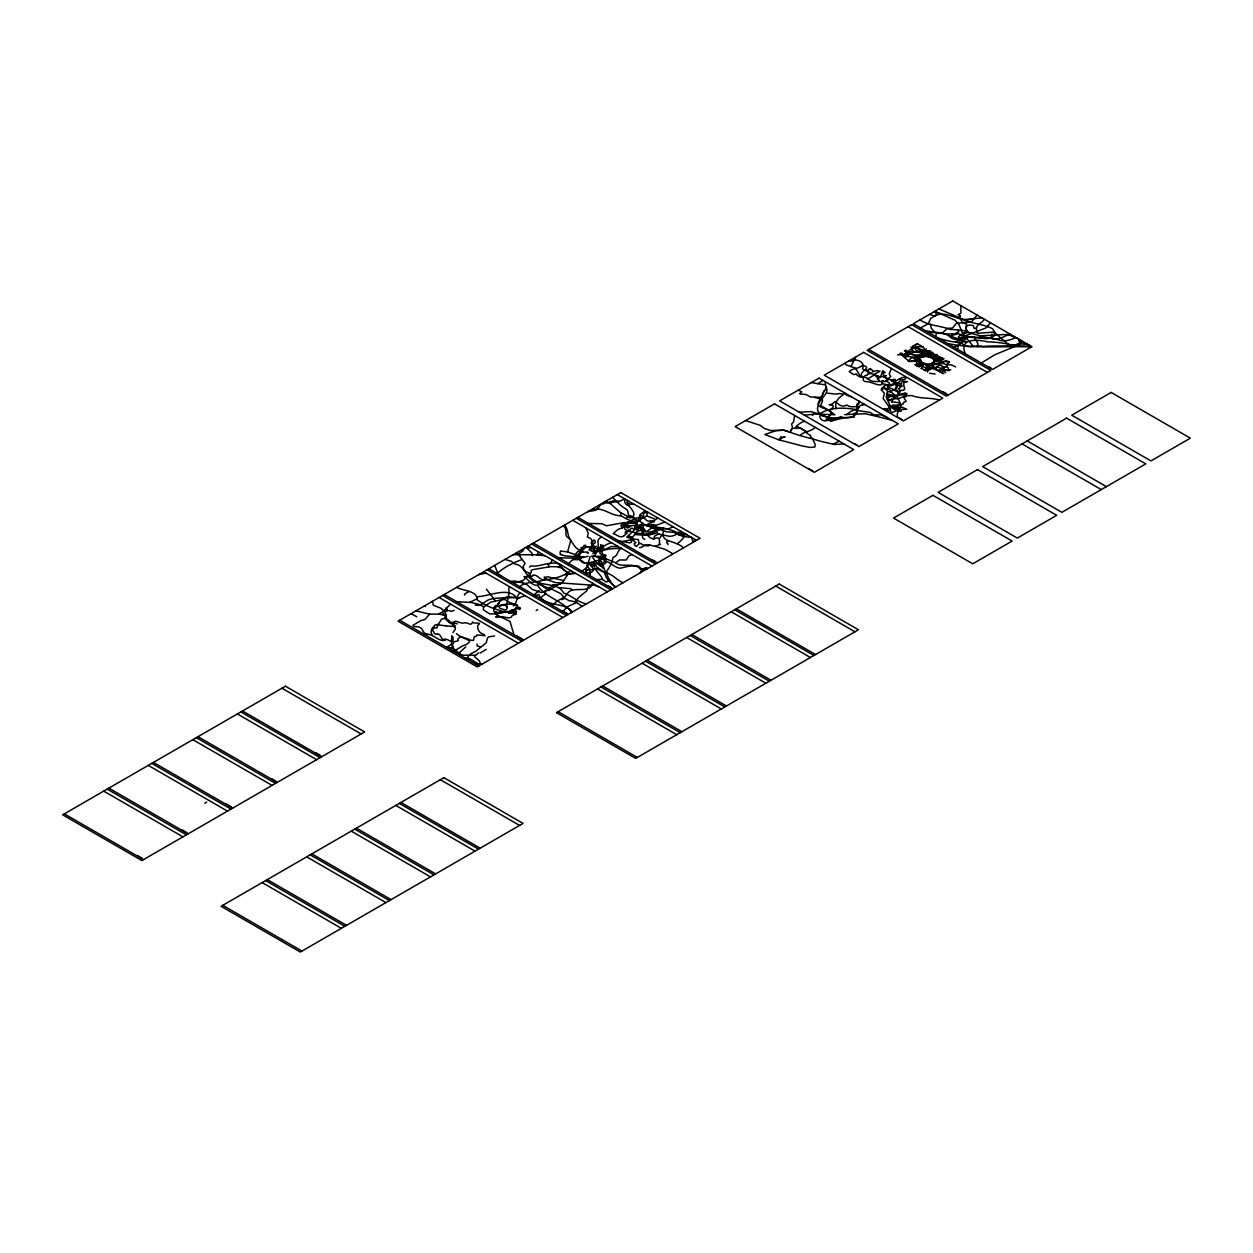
<?xml version="1.0" encoding="UTF-8"?>
<svg xmlns="http://www.w3.org/2000/svg" width="1253" height="1253" viewBox="0 0 1253 1253"><rect width="100%" height="100%" fill="white"/><g stroke="black" fill="none" stroke-linecap="round" stroke-linejoin="round"><path stroke-width="1.5" d="M648.052 535.297C648.584 537.521 651.544 538.445 653.659 539.072C660.127 535.423 659.642 540.466 659.391 543.912L660.394 544.335L655.037 546.292L648.6 544.804L643.353 545.102L640.675 543.442L638.905 543.708L636.649 546.386L635.443 545.76M923.383 356.525C933.203 353.456 940.157 364.78 927.095 364.576A10.979 6.343 0 0 1 925.575 364.419C904.055 354.756 937.542 354.192 934.158 361.036A5.529 3.195 0 0 0 935.349 360.034L928.395 356.369M929.71 351.028C929.115 357.825 907.25 356.463 905.903 349.963M943.869 373.754C936.978 370.904 933.156 365.876 929.068 364.623M595.253 546.997C592.669 545.478 591.385 552.401 589.897 548.094M645.076 510.613L644.324 512.978L641.207 513.526L639.578 515.187L640.142 517.364L635.13 518.382L626.719 523.19M601.487 561.783L599.153 560.811M591.212 564.179C587.892 563.709 593.969 570.569 591.526 562.44M943.634 358.656L942.256 358.891L942.131 357.794M585.59 527.701L588.221 532.995L587.375 537.067C594.846 539.088 590.883 543.41 591.056 543.113C593.045 543.457 592.497 540.92 593.891 540.184M591.244 563.709L591.839 562.425L586.545 563.051M936.398 364.717L936.21 363.48L932.42 362.837M693.003 542.361L691.734 537.553M587.782 546.888C586.921 546.496 581.016 550.709 580.875 547.592C581.799 548.219 586.263 545.4 583.914 545.65C587.469 543.896 584.337 547.451 586.686 546.919C589.161 545.916 596.632 548.485 592.747 546.512C592.685 544.773 592.246 541.421 592.45 544.789M467.479 659.36L467.917 656.776L470.674 653.847L475.827 651.278L484.833 643.932C488.09 642.883 485.444 636.352 490.268 636.602L494.622 635.96M477.017 597.885C475.075 590.492 462.858 590.805 456.672 587.359M590.163 556.583L585.856 570.287A6.03 3.477 0 0 1 585.558 571.619L586.326 573.639M627.941 522.062L624.025 525.446L624.636 529.079A8.708 5.028 0 0 0 625.92 529.862C636.399 533.731 651.513 537.318 659.72 528.312L660.143 527.701M659.736 538.226C663.401 531.789 662.32 537.913 666.518 539.98C672.344 542.345 679.126 543.598 683.574 547.812M922.819 346.642C928.301 352.077 919.216 353.064 924.636 356.541M451.816 635.616L451.456 644.371L452.521 646.955L450.782 649.712M639.171 521.044L637.793 519.917L646.172 525.68C649.915 523.472 651.544 527.873 654.536 527.45L666.173 531.758L673.472 532.29L682.932 536.488L691.531 537.443M898.84 411.047L895.942 410.937L890.93 412.957L889.677 404.829L886.247 397.201L887.484 391.171L883.725 386.457M635.24 545.588L634.096 543.771L635.882 542.643L633.235 540.309C632.671 536.582 630.384 537.819 631.575 542.251L629.445 542.878L618.136 540.56M939.64 370.7L941.442 369.948L945.843 372.611M916.554 359.407C917.619 354.38 908.911 354.38 904.917 350.542M926.014 364.404L927.987 364.874L927.659 366.221M649.962 545.102L648.349 545.635M908.206 360.942L911.495 357.904L917.869 357.951M937.416 355.069C939.546 357.716 933.579 355.93 932.608 358.468M680.755 531.209L678.672 535.015M640.158 526.84C639.312 529.643 635.13 530.285 634.644 526.824L635.13 526.135C640.549 522.282 634.284 516.205 628.63 515.375L627.534 510.284L620.533 505.351L612.592 497.347M825.007 381.554L826.15 388.054L824.082 391.234C819.149 403.466 811.928 405.346 828.75 409.809L829.956 409.982M962.805 341.317L967.034 338.091L963.432 335.193L959.673 335.506L958.294 337.167L962.805 341.317L958.106 346.016L957.652 349.258M859.104 401.242L859.339 402.37L856.958 404.312C859.903 415.839 851.742 419.269 840.497 416.998M548.971 566.842L548.125 564.445L550.412 563.458L552.385 559.981M849.283 360.692L851.382 361.177C855.47 358.421 863.207 360.958 863.254 366.189L862.456 368.915L873.717 374.506L880.045 371.201L876.552 370.575L872.621 371.796L872.824 370.402L870.115 369.4L870.819 368.523L868.642 369.384A14.112 8.145 0 0 0 868.564 370.355C861.829 369.463 870.976 371.969 868 372.595C876.38 374.349 866.528 372.799 867.06 375.383C863.442 374.224 860.341 382.447 867.233 381.679C872.902 382.024 883.898 389.432 882.253 380.693C885.605 380.176 880.655 381.648 882.331 383.496C883.819 384.217 888.8 385.36 891.729 384.452C895.269 382.854 900.703 383.371 900.374 379.487C907.203 380.896 907.595 375.414 901.518 377.936C897.665 378.766 895.253 383.23 891.917 381.382L895.284 379.502L893.201 379.33L891.76 380.614L889.097 378.829L887.422 380.113L887.531 379.017L884.179 377.09L886.466 375.649L883.772 375.461L882.645 372.799L885.135 372.627L882.739 370.684L880.624 376.761L877.319 379.158L878.525 377.372L882.519 376.401L891.588 380.254L900.093 386.519L902.348 386.049L901.674 385.172L899.67 385.11L900.766 387.224L898.213 388.916L900.343 390.45L903.773 390.216L904.619 388.9M938.983 308.943L959.438 317.682L962.805 322.82L966.768 324.182L965.922 327.268L966.643 330.98L957.558 329.852L958.811 331.747L957.151 332.562L957.292 333.956L949.054 336.149L952.155 338.514L959.5 340.675L967.097 336.994L986.283 338.686A3.884 2.24 0 0 0 987.834 338.592C991.796 337.777 997.419 335.82 993.394 332.139L977.371 333.267L976.04 328.161L973.973 328.302L973.33 325.592C962.508 322.694 965.327 333.737 972.516 333.298M516.267 613.923C513.949 615.129 514.106 614.44 512.195 615.662C510.316 620.987 502.453 614.55 497.441 617.384L495.608 616.946L498.553 615.803L496.172 613.813L489.798 613.939L483.376 609.851L483.47 606.671L478.411 604.181L470.862 602.458L456.734 601.706M644.277 524.929C645.295 525.806 689.73 530.489 673.206 535.767L669.995 536.425L662.868 534.937M624.417 498.694C616.821 504.708 606.452 499.665 599.858 505.554C598.323 507.136 598.871 509.298 596.898 508.843M429.607 614.111L424.798 619.593L420.82 620.58L412.957 625.372L413.725 626.484L418.58 626.845C423.859 628.239 421.603 633.329 427.68 634.316C434.274 634.598 438.597 641.881 445.441 640.283M940.157 370.027L938.278 370.277A18.544 10.713 0 0 0 937.542 370.23L936.257 369.98M639.563 521.091L643.603 516.236L643.462 513.573M604.369 502.093L609.804 503.158L620.141 512.32L627.863 516.549L629.492 515.766M638.513 519.932L639.359 517.771C644.512 519.494 648.49 515.359 647.002 511.725M913.327 345.687C918.136 345.515 922.725 353.785 923.163 353.534M936.038 312.42L936.007 315.49L930.697 318.403L928.207 323.775L920.516 327.926M844.177 392.628L846.605 395.196L851.883 397.076M662.383 534.906L663.683 531.115L662.915 528.562M913.625 347.567C898.338 357.246 904.901 354.646 918.637 351.185C923.492 351.874 931.715 349.916 933.798 355.085C936.617 358.703 941.191 358.217 941.207 362.916A2.083 1.206 0 0 0 940.392 363.73L937.197 367.16L937.683 366.424M454.839 652.061L452.411 645.076L453.414 642.632C452.897 640.894 460.556 641.677 457.878 639.453A3.414 1.973 0 0 1 457.94 638.936L460.462 636.555L467.886 639.985L473.399 640.44L474.433 636.602L476.579 636.085L476.923 634.895L485.036 635.741L483.987 634.535M477.048 644.026L477.158 646.015L480.713 646.783M495.734 612.106C492.664 613.547 492.68 603.899 498.349 605.356C497.206 603.977 501.545 597.65 505.867 599.952C509.235 603.147 511.616 602.787 517.63 605.45C510.879 603.006 499.994 603.868 494.355 608.081M520.277 592.888C515.75 595.347 518.178 602.552 513.26 605.935M911.902 348.569L910.947 347.05M991.937 334.175L990.841 338.31L967.065 336.603L960.017 339.579L942.24 333.094L925.701 330.902M589.991 575.738C591.071 572.339 589.443 566.732 585.621 571.493M858.665 400.991L858.791 403.952L856.77 405.377M1020.208 339.939C1024.061 347.034 1011.657 345.17 1007.678 343.995C1000.943 342.711 994.396 342.038 987.489 341.85C977.136 339.265 958.843 338.091 965.264 353.675M478.458 652.844L475.874 655.272L460.243 655.178M563.13 581.408L568.079 574.172L567.014 572.386A18.168 10.478 0 0 1 564.884 570.679L561.736 568.095L557.178 566.763L550.302 566.638L532.666 569.676L531.115 570.366L531.413 572.167L528.453 575.628L522.893 580.531L513.667 583.131M941.16 363.057L946.751 360.457M640.628 526.73C643.901 533.809 651.983 533.136 656.415 528.813M642.429 528.218L641.379 530.003L643.055 531.053C648.412 530.505 639.359 526.902 644.7 525.101M516.753 607.533C517.755 603.648 515.766 610.399 512.289 610.023L509.172 611.621L503.581 611.699L504.583 611.746C495.295 609.522 483.611 605.215 476.547 599.232A17.37 10.024 0 0 0 477.017 597.885M677.2 543.755C680.661 541.108 691.014 532.776 676.103 534.279M539.088 590.649L533.997 594.862M607.329 501.873L606.953 500.605M961.631 342.805C965.891 350.01 976.306 344.403 983.37 346.454C994.224 345.405 1005.172 346.627 1015.666 345.123A22.178 12.812 0 0 1 1016.528 344.371L1023.153 341.63M927.58 372.125C930.587 363.636 920.094 363.652 916.507 357.716M450.563 604.087L442.575 612.122L437.923 614.158L429.356 614.111L415.98 610.837M506.666 607.032C505.805 602.442 492.977 607.454 502.892 609.224C506.979 611.605 508.295 607.078 506.588 605.841C506.948 600.328 510.112 594.486 508.687 589.192L509.485 586.67M912.482 346.173L912.544 347.441L924.134 350.198M637.949 530.645L636.696 529.095M935.662 336.618L936.508 333.408A5.638 3.258 0 0 0 936.758 332.671M926.5 365.97L926.437 365.171M930.446 324.292L931.198 328.067L934.628 331.982M596.647 579.591L602.395 579.387L601.471 576.897C587.594 559.762 600.234 573.937 585.903 572.793M929.115 353.769L928.755 356.745M930.744 355.319L932.342 352.14M921.519 362.728C910.007 370.684 918.261 358.609 926.155 364.247A27.864 16.085 0 0 0 927.095 364.372L930.399 364.2L933.751 361.913M452.959 632.624L455.372 629.069L454.886 625.639L448.84 622.365L449.263 620.783L446.381 618.434L446.209 615.709L438.503 613.954M974.489 337.229C975.163 341.364 979.454 341.928 977.262 346.595M612.717 502.014L610.164 503.408M934.331 360.629L936.242 361.177A17.808 10.275 0 0 1 937.04 361.459L946.422 364.654L949.539 362.07M469.029 591.51L464.487 594.141L464.675 595.112M948.145 361.271L949.179 361.866M561.642 551.242L567.562 551.884L570.804 540.372C567.092 536.112 568.564 529.674 564.774 524.96M628.192 521.906C608.629 529.111 633.345 525.038 639.829 524.976L643.102 523.676M454.635 625.419L453.727 626.782L454.62 627.205M560.075 564.414C550.991 560.122 539.855 567.546 530.833 565.886L529.486 567.045M476.626 599.044L469.546 602.38M627.863 516.549L626.093 518.632L620.877 515.75C612.545 515.985 606.233 509.83 598.354 509.094M581.079 552.714L578.573 553.481L580.609 553.607M915.442 356.651C914.11 360.018 921.441 357.042 921.472 361.945M594.658 568.126C599.607 569.473 601.612 572.026 607.58 572.934A4.385 2.537 0 0 1 608.378 573.67C615.552 576.521 615.99 579.653 623.086 582.739M592.841 569.77C588.691 571.07 586.968 564.774 587.391 563.709M586.435 603.899C577.978 602.364 571.869 595.676 563.584 592.998C558.446 581.314 538.21 587.798 530.849 577.288L528.985 572.762L526.401 572.12L523.942 569.582L523.112 566.716L525.07 563.27L516.925 552.589M884.916 381.492L888.612 379.393M641.834 528.124C642.069 526.589 640.847 532.039 638.028 530.708M831.632 412.629L830.488 411.908C827.935 409.089 839.056 405.925 829.235 404.656C833.605 405.158 834.764 399.472 836.174 402.26C839.024 404.218 841.515 408.024 846.918 405.017C850.975 408.368 855.376 405.69 859.511 407.115L857.96 408.227L856.848 412.441L853.7 413.803L854.311 417.139L844.036 417.797L830.379 421.227L841.546 417.171L840.152 417.421M593.562 550.834C594.126 545.666 589.396 545.29 592.998 543.567C595.927 544.35 595.848 540.09 593.922 540.168M549.253 590.586C545.447 589.098 539.557 581.643 536.895 585.48C531.429 585.01 529.439 580.562 523.989 576.662L532.588 576.176L532.603 575.221C537.756 573.843 539.855 581.063 545.196 579.794C547.953 579.043 541.186 575.754 545.775 577.508L547.248 576.678L563.568 580.546L561.939 583.209L558.118 584.446L550.02 589.85L544.977 591.181L545.775 594.063L542.392 596.13L540.795 598.793M662.117 535.156L657.23 533.183L656.259 529.439L646.564 525.493M632.092 537.96L638.419 529.439M928.63 356.432L929.428 354.912L934.205 355.319M558.509 567.045L561.156 565.04M515.907 613.86C510.582 615.239 515.124 612.999 516.205 612.78C512.023 612.247 519.854 611.668 515.124 610.775C514.795 611.699 510.958 613.437 509.814 612.748M932.843 368.946C939.202 367.004 927.659 369.51 927.925 364.78M552.604 605.606C557.538 598.354 564.038 600.109 568.048 592.575C574.36 585.777 589.364 594.361 592.7 583.256M599.059 586.921C592.246 584.117 587.955 583.444 586.984 590.633C583.068 594.251 577.132 597.383 574.876 602.897M626.093 523.785L625.169 524.882M628.254 516.596L629.789 517.912L633.078 517.144M634.441 529.392C634.519 526.15 641.959 530.05 641.207 526.464M638.905 543.708L638.435 539.604L633.517 539.072M927.737 351.326C927.439 353.142 934.738 354.771 936.649 354.615M570.632 570.507C563.662 576.834 552.495 579.152 543.755 579.951C536.472 582.974 524.694 581.251 519.917 586.733M845.211 363.041L845.791 364.67L855.642 368.257L860.341 376.495L866.7 377.764L869.911 380.411L873.842 381.523L886.873 381.445L889.52 383.073L887.672 388.508L883.96 388.728M568.831 563.521C574.297 556.332 579.591 558.619 584.524 562.801M819.619 398.595C823.519 397.217 822.548 390.435 824.787 390.732M927.095 364.372L926.813 365.422L929.131 367.192L932.592 367.928L929.93 369.792L923.868 369.98M934.66 364.592L938.043 364.075L939.374 365.171A1.723 1.002 0 0 0 940.33 365.469L939.969 364.137M958.232 318.419L960.581 315.913L958.091 314.644L960.879 313.281L960.847 305.685M963.432 335.193L963.776 332.734L966.846 331.794M632.185 554.609L629.037 555.737L626.234 560.013L619.358 559.966L615.975 562.816L600.265 556.551L591.714 556.019L595.739 561.924L603.319 566.152L603.774 567.484L602.693 567.969L604.087 568.439L605.418 571.979M924.119 363.887L921.362 368.429M647.942 512.273L644.324 512.978M623.681 536.065C619.922 538.649 616.194 534.076 613.218 533.637C616.225 531.335 616.727 529.142 621.942 528.077M601.628 561.689L599.2 560.122L601.315 559.511L602.254 556.771L604.259 556.677L601.91 556.645L602.787 555.439L601.268 555.377L605.919 555.063L605.591 556.739L604.259 555.33M943.478 371.107L941.786 372.705L936.774 370.199M924.275 370.23C926.781 369.055 926.954 367.395 928.677 365.986C929.068 362.321 936.743 367.019 932.42 367.693M794.606 415.448L793.588 421.948L791.567 424.031L792.507 427.665L790.032 431.956L783.924 430.155L770.799 430.531L764.377 428.463L760.289 425.347L745.504 420.601M663.197 535.25L662.383 534.749M601.565 536.926C594.674 540.92 600.187 542.909 597.383 548.689M904.212 356.729L904.854 354.74M599.623 557.225C594.455 557.35 602.38 558.493 605.81 561.031C607.188 562.973 602.787 565.228 602.395 564.899C604.244 571.164 597.164 561.83 595.864 563.803M924.698 350.903L930.65 351.153M639.422 547.577C642.805 548.203 642.288 544.319 648.146 545.901M1019.002 339.297C1016.653 344.434 1029.465 342.194 1030.561 347.473M538.696 552.072L536.926 554.954L545.212 555.846M657.433 517.755C657.355 519.87 645.076 524.49 652.406 522.282C657.465 521.64 651.356 520.559 650.056 520.919C645.201 523.221 640.565 509.282 638.952 518.805M653.659 539.072L654.505 536.268L658.483 534.044M562.816 611.511L567.264 606.844L577.288 602.129L568.893 600.594L564.398 597.963L560.671 593.546L549.315 588.033M934.018 361.913L930.838 364.278M620.877 515.75L620.752 512.681M631.543 538.195L626.719 537.145L635.897 528.562A1.973 1.143 0 0 1 635.663 527.92L641.52 525.743L642.523 523.268M928.818 356.447L934.769 355.586M937.589 367.207L934.002 367.583L932.89 366.127M924.683 350.699L926.484 348.757M558.838 557.757L578.823 558.321L588.127 556.269M977.089 315.067L971.482 321.99L956.415 323.243L952.546 328.02L947.331 328.443L942.24 333.094M812.398 415.51L814.325 412.942M518.538 553.748L522.846 550.96L524.255 548.344M626.798 533.386L623.508 536.159M931.95 368.069C927.251 370.027 921.738 364.419 917.259 366.174M895.958 396.449C890.366 400.412 897.978 396.919 895.472 395.322C901.471 394.429 894.861 396.872 898.213 398.532L901.111 405.471L897.164 414.07L897.602 416.92M944.104 371.436L945.248 369.713M475.028 655.303L474.511 656.588L479.319 660.864L480.416 663.589M668.053 540.763C664.121 543.363 669.525 543.035 667.818 544.585M648.177 524.318L649.148 523.331L646.94 525.164L651.2 525.79L654.191 527.638M206.635 802.045L204.897 803.377M537.662 609.506L536.206 610.618M877.413 414.774L875.675 416.106L865.228 413.741L844.585 414.618M509.611 611.245L512.289 610.023M799.273 412.206L810.957 411.595L816.549 413.286A6.845 3.947 0 0 0 820.825 413.161C831.146 406.912 846.339 407.444 857.303 409.903M815.155 427.32C811.083 431.987 804.034 430.954 800.009 435.574L783.673 430.186L775.748 430.734L764.847 434.54L778.865 439.803L780.666 439.13L780.572 438.064L785.13 436.858L781.152 437.798L781.199 436.702L778.943 439.834L802.171 445.927L810.111 447.446L814.92 446.976L815.17 444.329L812.21 438.049L810.44 437.078L810.801 435.684L806.634 433.193L807.496 432.301L799.68 427.696C789.265 431.204 800.557 421.728 804.677 421.274M454.212 610.289L451.299 611.448C449.044 609.538 444.752 610.916 445.144 613.406L446.46 614.769L445.676 615.458M483.783 607.016L490.675 602.113L499.039 600.344L507.622 596.522L518.053 598.229L525.023 595.629M817.676 383.716L823.017 380.411M990.606 322.914L985.986 327.926L957.934 338.717M581.267 552.448L580.531 551.946L588.002 552.166M652.782 525.383L651.779 525.868M857.271 407.006L863.912 404.03M594.314 555.893L596.115 553.309L588.879 549.707M605.841 559.699C603.789 558.196 604.322 560.091 600.469 556.661M976.463 329.429C975.836 324.433 981.992 323.415 984.294 319.296M465.709 646.955L458.034 653.909M592.92 545.728L593.671 545.274L592.434 545.086M581.58 557.679L580.593 557.914M1014.852 337.95C1009.229 340.612 1002.008 342.367 996.166 338.796M674.239 531.679L672.877 532.306M790.142 432.034L792.147 428.463L794.433 428.244M477.221 596.679C489.296 596.334 509.031 586.232 516.784 598.151M673.033 526.761L668.209 529.017L662.9 528.155L659.219 529.815L656.259 529.439M879.214 381.225C879.371 379.299 874.202 373.613 873.874 374.976C876.192 375.133 883.02 377.654 876.16 376.104M592.873 551.289C599.905 551.806 604.526 543.41 611.793 542.831M940.016 356.572L933.469 358.922M631.637 537.803L630.776 537.882L631.7 538.492M912.544 347.441L913.39 347.457M560.796 550.787C555.612 558.071 579.027 556.05 583.616 556.865M595.144 546.825C598.057 545.775 595.629 547.53 593.108 545.901M653.252 525.931C659.47 526.401 652.891 523.409 650.479 525.117M904.603 388.9C904.384 386.66 902.927 384.53 904.384 381.993M609.835 580.405L606.107 582.034L602.395 579.387M580.421 553.654C580.672 553.466 570.976 560.075 576.49 553.106C579.152 547.968 586.623 553.544 581.11 551.477C575.362 551.007 589.411 548.25 581.361 549.801C575.299 550.725 572.652 541.609 569.113 538.336M437.485 633.94C441.228 633.579 441.62 641.458 443.954 639.218C448.339 637.965 454.353 646.423 452.913 636.728M939.202 358.452L940.22 357.966M857.256 408.823L851.163 411.203L846.621 414.602M604.98 573.592C609.021 568.47 611.997 563.177 612.983 557.522C618.121 555.909 616.899 551.32 620.924 548.109M928.457 354.521L927.549 356.635M626.171 518.679L635.287 522.799L637.464 522.752M840.575 417.359C833.59 419.254 814.121 416.857 818.021 406.144C818.695 399.002 830.629 393.27 825.837 386.817M938.027 356.181L934.002 356.369M950.808 369.745L946.829 370.449A2.945 1.707 0 0 0 946.062 369.933L944.073 369.228L943.901 366.925A3.54 2.052 0 0 0 942.976 366.565C940.079 367.552 950.166 367.442 946.422 364.623M598.84 561.783C599.091 563.631 601.988 564.195 603.413 562.55C607.862 557.507 615.411 571.243 623.086 567.499C628.536 566.215 633.861 564.884 639.39 566.497C641.035 571.18 644.7 567.17 647.911 568.408M432.395 635.537L431.048 632.781L431.893 628.552L434.979 625.043L438.472 624.26L441.51 619.123L444.925 618.356M923.414 356.557L919.075 358.295M940.956 365.077L942.522 366.33M576.631 599.968L575.362 601.832M923.383 354.348L929.444 351.482M497.206 573.623C504.129 566.779 514.169 562.487 522.141 559.433M930.055 367.709L924.98 369.854L921.08 368.382M633.736 504.066L630.541 504.27L627.189 502.719M918.136 343.933L914.518 344.998M908.472 361.099L921.174 361.631M923.586 363.746L918.872 367.098M864.852 404.562L862.487 404.907M904.337 382.212L907.454 381.601L901.972 381.225L901.487 383.653L897.273 383.371L890.695 385.893L884.806 385.391L881.548 388.618L882.801 389.244L881.11 389.683L884.383 393.348L883.114 398.407L889.332 407.209L887.766 408.854L883.6 408.917L888.957 410.796L890.836 407.178L895.128 409.919L894.783 408.619L896.271 408.353L897.915 410.17L898.793 408.729L896.694 408.65L899.732 408.086L898.965 410.608L901.126 411.344L901.252 409.621L906.765 409.245L902.113 407.256L899.795 407.836L897.524 406.458L896.568 408.133L891.635 406.536L892.982 404.954L894.908 405.205A4.307 2.49 0 0 0 895.942 405.173C906.639 404.296 895.065 401.289 891.588 402.229C892.402 401.524 892.12 397.702 897.634 398.767C905.214 396.528 902.849 395.368 912.043 395.635C921.002 399.002 931.01 397.452 939.499 400.052M925.92 371.17L926.86 368.899M601.362 551.226L611.198 546.543L618.277 546.574M431.392 630.275L434.071 628.348L433.773 627.33L436.78 628.129L438.017 624.855L446.272 625.889M652.688 527.325L647.081 531.241L643.259 531.836L640.988 533.59M510.77 581.455L514.576 581L523.174 582.99M839.322 417.296L832.478 419.395L829.58 418.251L826.4 418.941L825.962 419.88L829.486 419.144L830.88 420.084L826.353 420.616C823.487 422.089 818.554 418.424 820.088 415.26L827.857 417.108L830.488 414.884L831.099 411.924M514.435 597.368C507.214 598.527 499.227 597.148 491.38 599.044C484.989 599.78 482.436 606.875 475.185 605.121M934.503 356.322L931.324 357.794M637.104 521.123L637.981 520.747M942.742 367.411L940.439 369.713M519.885 597.618L516.878 599.138M564.884 574.751L574.391 572.684M914.753 355.554L919.389 355.163A3.775 2.177 0 0 0 919.483 355.429L928.285 356.4M927.518 331.935L946.328 333.94L955.444 333.924L956.18 332.875L961.114 334.755L967.911 332.468L980.363 335.82L1007.725 334.394L1018.078 338.702M628.552 530.473C633.501 527.466 629.836 527.419 634.425 529.392M565.056 598.354L561.595 599.623M480.04 653.064L486.211 649.367M953.909 347.097L958.921 345.202M446.992 609.412L445.003 609.757M1010.623 334.394C1003.59 335.506 998.672 341.474 990.841 338.31M580.75 551.665L579.935 551.837L580.922 551.696M887.061 379.487L890.82 376.48L889.223 373.958L891.384 368.429M948.098 361.851L934.973 360.425M544.977 591.181L541.171 592.512L532.4 589.474L527.2 584.885L521.655 581.987M908.143 352.673L912.998 350.589M935.74 355.257L919.248 355.053L914.33 357.857L918.59 358.577M589.067 562.942L591.181 562.519M685.83 534.138L684.091 534.765M664.857 522.047L655.946 525.399M622.005 528.28C619.984 526.683 628.395 526.197 627.126 527.983C629.993 528.014 631.966 523.973 629.617 526.417C621.128 526.84 628.458 521.765 636.634 523.081M927.737 366.001L928.598 366.033M586.294 567.781L582.065 571.164M916.773 365.892L919.498 364.795M943.901 366.925L945.905 366.659M888.518 401.132L892.434 399.049L889.693 399.738L886.936 398.611L888.988 397.138L887.938 396.512L894.611 396.684L887.234 394.977L886.654 393.771L896.052 396.12L890.648 391.641L888.471 391.891M906.514 396.042L903.899 397.749L906.154 401.305L903.46 402.526L903.335 403.842L895.629 406.818A2.334 1.347 0 0 1 894.36 407.006L889.426 405.596M431.502 630.275C435.402 630.713 432.238 635.083 437.469 633.955M548.532 589.145L550.709 589.349M930.243 357.199L932.248 356.463M867.248 379.189L874.469 374.851M593.515 556.16C611.668 560.028 592.669 559.261 587.015 565.542M946.626 370.277L949.226 370.669M1017.624 345.342L995.023 354.646L981.318 362.978M535.313 595.614L538.806 594.533C543.771 607.219 564.993 601.565 572.323 612.044M632.64 516.909C637.808 511.913 625.451 505.429 627.44 500.433M587.485 546.981L591.855 547.185L589.897 548.391M981.992 317.87L964.152 319.625M929.569 373.269L935.145 373.989M452.333 650.605C457.94 650.683 460.493 645.608 465.818 644.888L469.53 641.99L469.092 639.312L460.117 636.43L456.327 633.595M642.382 513.338L644.825 510.472M839.118 441.15L833.229 444.173M922.944 363.762L920.375 364.106M916.898 363.996L914.737 364.717M850.897 366.534L855.815 356.917M446.538 647.268L452.662 643.744M425.347 635.036L427.68 634.316M562.127 582.943L558.227 584.791L552.965 584.759C548.156 593.249 539.041 581 532.274 580.186C525.665 575.894 523.707 564.743 514.779 564.038L511.428 561.36L505.116 559.402M933.485 353.08L932.342 353.675M929.115 365.672L930.666 364.075M637.589 520.747L630.885 521.546L633.736 523.002L628.458 521.734M936.007 315.49C947.409 309.93 960.205 323.431 973.001 318.748M593.703 549.738L595.144 548.72L593.186 547.42L599.279 549.581L595.394 550.897L593.718 549.754M655.867 533.371L647.864 535.36L635.475 534.608L635.083 533.574M623.336 541.39L633.47 539.354M450.939 647.848L452.834 647.362M597.399 556.645L598.856 556.536M904.384 354.834L900.844 352.892M436.608 624.636L438.08 624.527M624.761 522.47L606.53 525.774L601.8 523.723L588.503 523.456M656.321 528.813L654.207 527.638M478.599 574.704L485.945 573.075M910.414 353.675L904.838 357.716M530.802 547.514L526.98 548.172L526.056 547.31M903.679 354.787L897.555 354.787M598.621 560.905L598.777 561.642M934.691 368.648L937.244 367.051L944.292 369.525M827.419 393.16L835.814 394.115A14.785 8.536 0 0 1 839.275 393.583L843.927 394.225C839.009 397.42 833.699 402.15 836.315 408.556M890.648 391.641L896.208 388.665L897.728 385.344L895.785 385.517L896.897 386.331L895.832 387.381L896.381 388.477L894.125 390.09L899.106 391.782L900.609 390.889L898.761 393.834L897.681 393.003A11.669 6.735 0 0 1 897.868 392.44L897.07 390.858L894.893 390.513M610.07 501.748L613.453 500.808L618.935 501.545M453.085 623.117C454.338 618.7 459.71 623.649 463.124 623.133C468.136 621.237 470.736 627.361 472.663 621.895C472.569 624.48 483.627 621.3 477.722 625.404C477.236 628.881 478.677 633.047 483.877 634.457M1018.329 345.061L1028.807 344.857M894.329 389.793L887.97 387.161M606.013 559.511C607.611 557.914 600.798 558.29 602.724 555.643C603.507 550.819 596.694 548.485 599.075 547.718C599.153 547.639 605.982 543.598 601.738 545.995C599.67 543.285 601.346 545.18 600.72 547.639C607.783 547.937 602.113 549.832 592.841 553.716M597.932 507.731C595.942 511.725 591.165 510.425 587.751 511.678M966.392 341.427C957.088 343.62 947.221 340.863 938.262 338.138M872.401 415.213L881.016 414.853L887.375 417.562M595.676 563.866C592.653 562.801 590.664 561.407 594.157 566.466C596.6 564.633 589.443 564.461 592.857 568.439M508.593 612.278L507.34 611.621L508.279 612.122M559.042 587.61L570.663 588.675L572.229 590.147M919.42 357.387L916.382 356.071M910.837 361.631L916.335 359.329M1031.532 346.924C1003.465 345.828 975.069 349.101 947.613 343.541M565.87 574.5L575.644 573.404M804.395 415.166L815.719 414.023L834.937 414.759L825.649 408.65M900.672 404.688L899.184 404.547M599.56 557.272L598.715 556.802L600.124 556.551M942.256 358.891L934.581 359.674M922.819 347.081C910.555 345.108 915.019 351.435 922.615 353.816M453.711 623.383L452.333 626.437L446.287 625.889M843.895 443.907L834.279 444.502L819.869 441.087A117.437 67.803 0 0 0 809.313 438.096L800.009 435.574M904.353 350.871L906.765 351.059M516.126 608.206C520.199 605.716 521.859 609.115 519.196 609.475C520.715 606.405 505.116 612.936 511.663 612.686C510.895 610.963 517.364 612.482 509.987 612.874M560.075 554.656L561.469 554.609M461.84 655.115L456.859 653.22M587.563 569.692L586.294 569.927L586.028 568.846M915.379 359.595L916.898 359.94L916.476 362.556M943.948 358.844L937.134 356.729M684.436 534.671L686.675 534.639M482.013 664.184C475.592 664.81 471.645 657.245 465.145 658.013M811.38 382.572L825.492 384.922M634.785 532.65L635.929 532.666M630.212 537.537L628.113 537.537M693.16 541.39L695.039 541.186M923.383 353.926L924.667 354.098M513.182 554.734C523.394 554.578 532.462 555.016 543.05 554.578M544.288 578.479L554.985 582.535L589.239 584.963M935.928 356.291L935.067 356.322M621.535 548.454C607.83 547.921 591.98 551.837 604.009 555.314M632.092 536.832L628.254 536.174M919.968 319.922C928.959 325.905 940.517 325.576 950.15 329.429L957.292 329.868M921.628 345.953L916.616 343.792M628.52 530.473L627.064 530.912L630.196 531.272L625.231 532.024L626.547 532.838L625.153 533.292L626.782 533.339M685.36 533.872L677.716 532.227M596.444 509.626L592.7 508.828M933.924 311.95L939.985 313.36M934.472 369.353L935.74 369.651M615.975 562.816C620.533 568.063 634.331 562.049 640.017 568.737A2.835 1.645 0 0 1 640.22 569.175C642.93 571.697 644.528 566.513 647.441 568.674M892.152 420.319L875.675 416.106M936.21 363.48L938.419 363.73A12.107 6.985 0 0 0 939.452 364.2M646.642 515.813L655.068 519.212M587.61 563.224C580.358 563.568 582.488 560.702 576.02 557.178M411.047 613.704L416.763 616.758M632.06 540.294L633.313 540.513M947.503 364.701L951.591 364.936L955.694 366.925M919.357 352.312L913.625 351.498L911.604 348.882M856.206 410.342L870.224 412.441L873.874 414.978M814.779 397.436L822.36 399.315L822.501 400.741A28.099 16.226 0 0 1 821.999 402.229L820.699 405.471L825.931 408.635M615.254 587.25C612.012 583.867 607.799 578.306 606.436 572.699M942.146 358.389L943.149 358.734M628.943 505.695C625.889 505.507 623.305 501.545 625.341 499.227M652.578 525.32L651.701 524.976M929.46 355.022L928.175 354.881M967.128 338.796L973.236 346.376M625.263 524.459L622.819 522.72M821.545 397.358L810.425 396.966L805.883 394.46L800.651 394.178L799.571 393.63L801.81 391.923L798.349 390.106M655.037 546.292L664.716 549.221L672.141 553.215L671.906 554.546M567.562 551.884L583.24 557.444M498.083 574.125L501.153 575.91M914.079 357.215L906.06 356.322L904.494 354.317M934.895 311.245L955.162 320.314L959.187 324.872L961.991 332.515L963.729 333.439M940.878 365.469L940.909 365.484A19.046 10.995 0 0 0 941.473 365.547M960.205 343.745L955.334 341.599M935.067 316.101L929.538 314.425M959.438 317.682C969.086 323.744 982.321 323.384 992.548 328.74C996.495 336.227 1005.298 340.377 1010.544 346.83M568.878 537.991C563.13 536.284 568.643 530.144 563.302 525.806M605.7 501.325L606.64 501.686M641.458 530.927C645.765 532.854 639.234 537.709 644.903 539.401M545.556 587.453L536.159 582.285M924.542 352.688L925.998 356.353M424.375 606.013L425.534 606.499M931.402 363.636L933.986 364.67M537.474 585.229C544.241 596.334 559.715 599.968 570.131 610.368L571.258 612.654M680.849 533.277L682.462 534.655M937.181 356.494L939.891 360.504M919.984 361.506C915.536 358.609 918.104 351.42 924.401 356.588M447.431 646.971L453.288 648.756L460.509 653.972M495.734 612.137L496.908 611.887L494.982 613.015L498.835 613.171L495.264 613.672L498.866 616.116L510.034 621.41L513.965 634.754M993.786 338.623L979.611 336.493L979.126 335.538M559.731 564.837L562.989 569.081L569.723 573.999M806.634 431.909L797.049 426.271M988.429 366.565L991.233 368.178M908.19 326.688L987.38 372.407M943.399 391.938L946.704 393.849M868.783 349.43L947.973 395.165M1027.209 440.899L1106.399 486.634M1022.041 443.875L1101.262 489.594M887.281 388.728L889.928 390.075L890.491 391.656M899.294 417.985L902.176 419.645M854.765 443.734L857.569 445.348M808.686 468.575L813.025 471.065M617.337 494.606L696.543 540.325M775.764 586.075L854.969 631.794M652.374 559.825L655.899 561.845M577.931 517.348L657.136 563.083M736.357 608.817L815.562 654.552M576.27 518.288L655.476 564.022M734.697 609.757L813.902 655.491M572.793 520.324L651.999 566.043M731.219 611.793L810.425 657.512M615.881 586.89C610.634 583.788 605.716 578.745 604.666 572.496L596.585 566.81L593.562 561.877M608.441 585.887L611.292 587.532M533.386 543.066L612.592 588.8M691.828 634.535L771.018 680.254M531.711 544.021L610.931 589.756M690.137 635.49L769.358 681.225M528.249 546.042L607.439 591.761M686.675 637.511L765.865 683.23M582.191 606.342L576.944 602.85M562.707 610.916L566.779 613.281M488.842 568.799L568.032 614.518M647.268 660.253L726.458 705.987M487.151 569.739L566.372 615.474M645.577 661.208L724.798 706.943M483.689 571.775L562.879 617.494M642.116 663.229L721.305 708.963M516.737 635.835L522.188 638.983M444.282 594.517L523.472 640.236M602.709 685.986L681.898 731.705M442.591 595.473L521.812 641.207M601.017 686.942L680.238 732.676M439.13 597.493L518.335 643.212M597.556 688.962L676.761 734.681M474.652 662.978L477.628 664.701M399.723 620.235L478.928 665.969M558.149 711.704L637.354 757.438M281.956 688.242L361.146 733.96M440.383 779.711L519.572 825.429M315.756 752.74L320.486 755.465M242.549 710.984L321.739 756.718M400.976 802.453L480.165 848.171M240.874 711.923L320.095 757.658M399.315 803.392L478.521 849.127M237.412 713.959L316.602 759.678M395.838 805.428L475.028 851.147M272.073 778.943L275.911 781.167M198.005 736.701L277.195 782.42M356.432 828.17L435.621 873.889M196.329 737.657L275.535 783.391M354.756 829.126L433.961 874.86M192.852 739.677L272.058 785.396M351.294 831.146L430.484 876.865M225.634 803.58L231.398 806.916M153.461 762.419L232.651 808.154M311.887 853.888L391.077 899.623M151.77 763.375L230.975 809.109M310.196 854.844L389.401 900.578M148.293 765.395L227.498 811.13M306.734 856.864L385.924 902.599M182.343 830.05L186.807 832.619M108.901 788.153L188.091 833.871M267.328 879.622L346.517 925.34M107.21 789.108L186.415 834.843M265.636 880.577L344.857 926.312M103.748 791.129L182.938 836.847M262.175 882.598L341.364 928.316M137.219 855.439L142.247 858.336M64.342 813.87L143.531 859.605M222.768 905.339L301.957 951.058M632.514 517.552L634.519 519.087M497.77 573.294L494.731 565.385M641.16 569.88L641.677 571.29L639.046 573.514M520.011 555.972L516.361 552.902M916.006 356.432L917.916 357.888M946.688 366.549L948.38 368.1L948.302 370.058M486.43 589.192L495.295 600.704M899.858 353.456L909.474 361.678M576.145 557.538C578.416 558.681 568.956 559.104 576.004 559.715C578.181 559.621 577.132 560.295 578.322 558.431M603.711 502.469L603.789 503.894M446.601 610.759L447.321 609.647L445.99 608.097M632.608 517.379L629.961 515.938M526.98 548.172L532.008 553.199L532.447 555.674M442.293 612.31L445.332 616.178L444.737 618.215L447.822 621.363L457.345 623.853M432.395 601.377L433.334 605.23L440.978 608.269L445.081 611.934M636.446 524.255C635.929 527.403 640.925 528.03 641.693 525.508M935.49 360.394L936.304 356.463M904.979 393.191C885.464 396.7 914.721 394.429 904.979 393.191M862.581 365.39C857.538 369.353 851.601 368.413 849.221 371.687C852.886 373.472 852.807 375.728 856.316 373.833C855.862 374.49 859.527 377.733 862.769 377.153C856.269 371.702 874.312 368.053 862.581 365.39M499.524 611.777C496.627 615.646 516.111 608.613 500.26 612.639L499.524 611.777M507.418 611.965L508.875 612.889L507.418 611.965M499.195 603.1C495.937 605.7 500.527 600.86 499.242 602.991M588.143 552.871L587.156 552.604L588.143 552.871M517.755 607.298L516.675 607.016L517.755 607.298M285.433 686.205L62.65 814.826L141.871 860.56L364.654 731.94L285.433 686.205M620.83 492.57L398.031 621.19L477.252 666.925L700.035 538.304L620.83 492.57M774.526 403.858L735.119 426.615L814.309 472.334L853.716 449.576L774.526 403.858M819.07 378.14L779.664 400.882L858.869 446.601L898.26 423.859L819.07 378.14M863.63 352.406L824.223 375.164L903.429 420.883L942.82 398.125L863.63 352.406M911.651 324.668L867.092 350.386L946.313 396.12L990.872 370.402L911.651 324.668M952.734 300.971L913.327 323.713L992.517 369.447L1031.924 346.689L952.734 300.971M443.86 777.674L221.076 906.295L300.297 952.029L523.081 823.409L443.86 777.674M779.256 584.039L556.457 712.659L635.678 758.394L858.462 629.773L779.256 584.039M932.952 495.327L893.546 518.069L972.735 563.803L1012.142 541.045L932.952 495.327M977.497 469.609L938.09 492.351L1017.295 538.07L1056.702 515.328L977.497 469.609M1066.616 418.157L982.65 466.633L1061.855 512.352L1145.806 463.876L1066.601 418.142M1111.16 392.44L1071.754 415.182L1150.943 460.916L1190.35 438.158L1111.16 392.44"/></g></svg>
